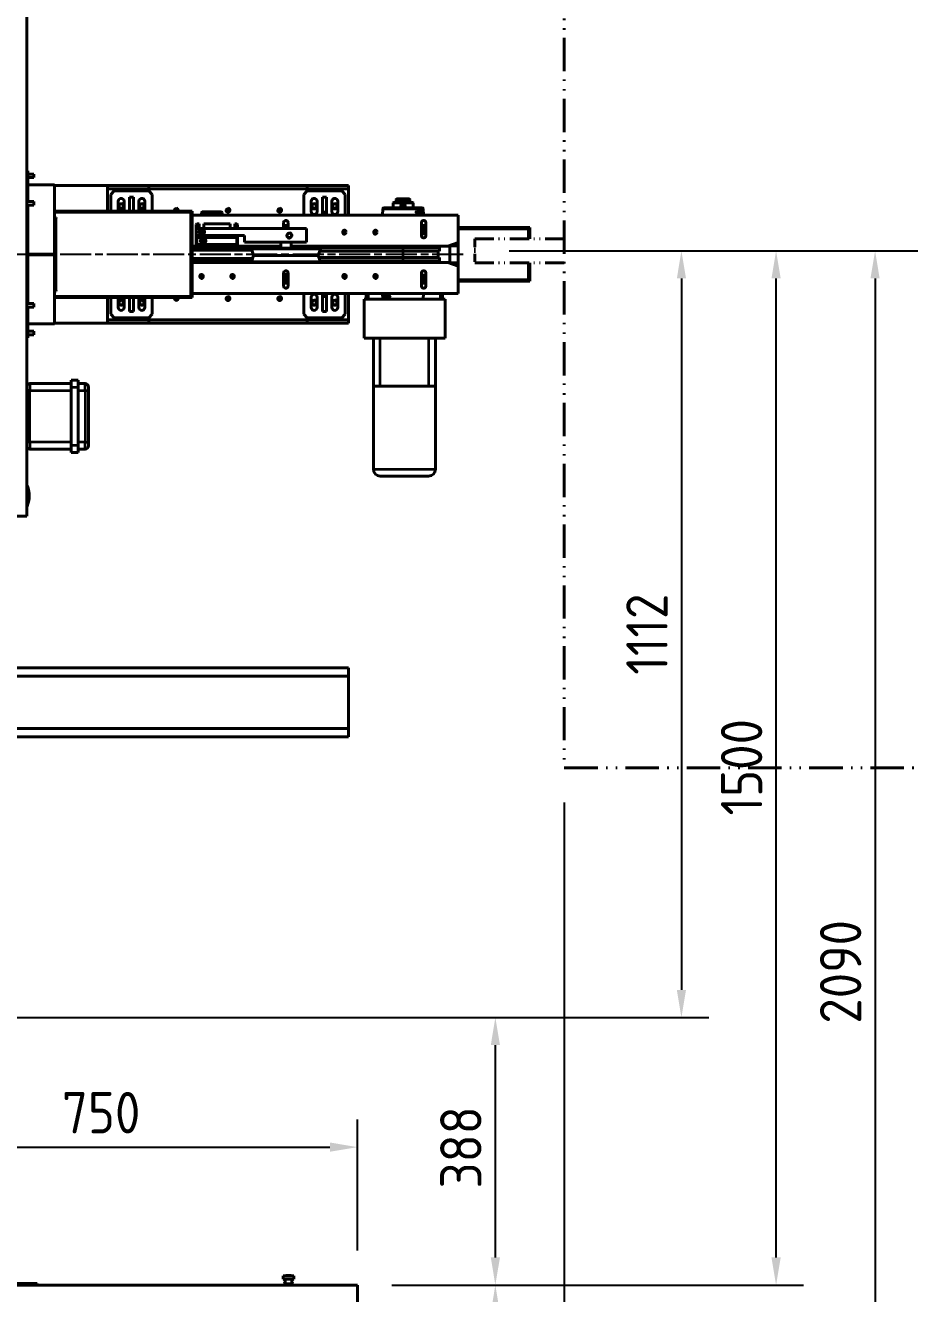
# Model space of a CAD drawing. Header units: millimetres. Extents: x 0 to 11890, y 0 to 8410.
# Drawn here: x 7335 to 8618, y 4682 to 6522 of the extents above; entities that cross this region are included whole.
import ezdxf

# ---------------------------------------------------------------- set-up
doc = ezdxf.new("R2010")
doc.units = ezdxf.units.MM
doc.header["$LTSCALE"] = 10
doc.linetypes.add('CHAIN', pattern=[0.3543, 0.2362, -0.0295, 0.0591, -0.0295])
doc.linetypes.add('DASH_DOUBLE_DOT', pattern=[0.4398, 0.24, -0.06, 0.0098, -0.06, 0.01, -0.06])
for name, color, linetype, lineweight in [('가시적인 것(ISO)', 3, 'Continuous', 40), ('가시적인 좁은 것(ISO)', 3, 'Continuous', 35), ('중심선(ISO)', 1, 'Continuous', 25), ('치수(ISO)', 2, 'Continuous', 25)]:
    doc.layers.add(name, color=color, linetype=linetype, lineweight=lineweight)
doc.styles.add('치수 텍스트_PSTEK_POSCO', font='isocp.shx')
doc.dimstyles.new('치수_PSTEK_POSCO', dxfattribs={"dimscale": 10, "dimtxt": 3, "dimasz": 2, "dimexe": 2, "dimexo": 2.5, "dimgap": 1, "dimtad": 1, "dimrnd": 1e-08, "dimdsep": 46, "dimtxsty": '치수 텍스트_PSTEK_POSCO', "dimcen": 0.09, "dimdle": 10, "dimclrd": 7, "dimclre": 7, "dimclrt": 2, "dimadec": 1, "dimazin": 2, "dimtfac": 1, "dimtmove": 0, "dimatfit": 3, "dimfxl": 0, "dimtolj": 1, "dimlwd": -1, "dimlwe": -1, "dimarcsym": 0})

# ---------------------------------------------------------------- blocks, each defined once
blk = doc.blocks.new('*D22')
at = {"layer": 'Defpoints', "color": 0}
for p in [(7986.8, 6194.6), (9365.4, 6194.6), (9109.6, 2144.6)]:
    blk.add_point(p, dxfattribs=at)
at = {"layer": '치수(ISO)', "color": 7}
for p, q in [((8036.8, 6194.6), (9405.4, 6194.6)), ((9365.4, 2184.6), (9365.4, 6154.6)), ((9159.6, 2144.6), (9405.4, 2144.6))]:
    blk.add_line(p, q, dxfattribs=at)
for points in [[(9358.7, 6154.6), (9372, 6154.6), (9365.4, 6194.6)], [(9358.7, 2184.6), (9372, 2184.6), (9365.4, 2144.6)]]:
    blk.add_solid(points, dxfattribs=at)
at = {"layer": '치수(ISO)', "color": 2, "insert": (9315.4, 4091.6), "char_height": 60, "attachment_point": 4, "rotation": 90, "style": '치수 텍스트_PSTEK_POSCO'}
blk.add_mtext('\\A1;4050', dxfattribs=at)
blk = doc.blocks.new('*D23')
at = {"layer": 'Defpoints', "color": 0}
for p in [(8116.8, 5444.6), (6716.8, 2144.6), (8116.8, 1685)]:
    blk.add_point(p, dxfattribs=at)
at = {"layer": '치수(ISO)', "color": 7}
for p, q in [((8116.8, 5394.6), (8116.8, 1645)), ((6716.8, 2094.6), (6716.8, 1645)), ((6756.8, 1685), (8076.8, 1685))]:
    blk.add_line(p, q, dxfattribs=at)
for points in [[(6756.8, 1691.7), (6756.8, 1678.4), (6716.8, 1685)], [(8076.8, 1691.7), (8076.8, 1678.4), (8116.8, 1685)]]:
    blk.add_solid(points, dxfattribs=at)
at = {"layer": '치수(ISO)', "color": 2, "insert": (7344.8, 1735), "char_height": 60, "attachment_point": 4, "style": '치수 텍스트_PSTEK_POSCO'}
blk.add_mtext('\\A1;1400', dxfattribs=at)
blk = doc.blocks.new('*D25')
at = {"layer": 'Defpoints', "color": 0}
for p in [(7986.8, 6194.6), (6486.8, 4104.6), (8567.9, 4104.6)]:
    blk.add_point(p, dxfattribs=at)
at = {"layer": '치수(ISO)', "color": 7}
for p, q in [((8036.8, 6194.6), (8607.9, 6194.6)), ((8567.9, 6154.6), (8567.9, 4144.6)), ((6536.8, 4104.6), (8607.9, 4104.6))]:
    blk.add_line(p, q, dxfattribs=at)
for points in [[(8561.2, 6154.6), (8574.5, 6154.6), (8567.9, 6194.6)], [(8561.2, 4144.6), (8574.5, 4144.6), (8567.9, 4104.6)]]:
    blk.add_solid(points, dxfattribs=at)
at = {"layer": '치수(ISO)', "color": 2, "insert": (8517.9, 5073.7), "char_height": 60, "attachment_point": 4, "rotation": 90, "style": '치수 텍스트_PSTEK_POSCO'}
blk.add_mtext('\\A1;2090', dxfattribs=at)
blk = doc.blocks.new('*D27')
at = {"layer": 'Defpoints', "color": 0}
for p in [(7816.8, 4894.6), (7066.8, 4694.6), (7816.8, 4694.6)]:
    blk.add_point(p, dxfattribs=at)
at = {"layer": '치수(ISO)', "color": 7}
for p, q in [((7816.8, 4744.6), (7816.8, 4934.6)), ((7106.8, 4894.6), (7776.8, 4894.6))]:
    blk.add_line(p, q, dxfattribs=at)
for points in [[(7106.8, 4901.3), (7106.8, 4887.9), (7066.8, 4894.6)], [(7776.8, 4901.3), (7776.8, 4887.9), (7816.8, 4894.6)]]:
    blk.add_solid(points, dxfattribs=at)
at = {"layer": '치수(ISO)', "color": 2, "insert": (7387.8, 4944.6), "char_height": 60, "attachment_point": 4, "style": '치수 텍스트_PSTEK_POSCO'}
blk.add_mtext('\\A1;750', dxfattribs=at)
blk = doc.blocks.new('*D28')
at = {"layer": 'Defpoints', "color": 0}
for p in [(7986.8, 6194.6), (8424.2, 6194.6), (7816.8, 4694.6)]:
    blk.add_point(p, dxfattribs=at)
at = {"layer": '치수(ISO)', "color": 7}
for p, q in [((8036.8, 6194.6), (8464.2, 6194.6)), ((8424.2, 4734.6), (8424.2, 6154.6)), ((7866.8, 4694.6), (8464.2, 4694.6))]:
    blk.add_line(p, q, dxfattribs=at)
for points in [[(8417.5, 6154.6), (8430.9, 6154.6), (8424.2, 6194.6)], [(8417.5, 4734.6), (8430.9, 4734.6), (8424.2, 4694.6)]]:
    blk.add_solid(points, dxfattribs=at)
at = {"layer": '치수(ISO)', "color": 2, "insert": (8374.2, 5375.6), "char_height": 60, "attachment_point": 4, "rotation": 90, "style": '치수 텍스트_PSTEK_POSCO'}
blk.add_mtext('\\A1;1500', dxfattribs=at)
blk = doc.blocks.new('*D29')
at = {"layer": 'Defpoints', "color": 0}
for p in [(7056.8, 5082.6), (8016.8, 5082.6), (7816.8, 4694.6)]:
    blk.add_point(p, dxfattribs=at)
at = {"layer": '치수(ISO)', "color": 7}
for p, q in [((7106.8, 5082.6), (8056.8, 5082.6)), ((8016.8, 4734.6), (8016.8, 5042.6))]:
    blk.add_line(p, q, dxfattribs=at)
for points in [[(8010.2, 5042.6), (8023.5, 5042.6), (8016.8, 5082.6)], [(8010.2, 4734.6), (8023.5, 4734.6), (8016.8, 4694.6)]]:
    blk.add_solid(points, dxfattribs=at)
at = {"layer": '치수(ISO)', "color": 2, "insert": (7966.8, 4834.6), "char_height": 60, "attachment_point": 4, "rotation": 90, "style": '치수 텍스트_PSTEK_POSCO'}
blk.add_mtext('\\A1;388', dxfattribs=at)
blk = doc.blocks.new('*D32')
at = {"layer": 'Defpoints', "color": 0}
for p in [(7816.8, 4694.6), (7816.8, 3894.6), (8016.8, 3894.6)]:
    blk.add_point(p, dxfattribs=at)
at = {"layer": '치수(ISO)', "color": 7}
for p, q in [((8016.8, 4654.6), (8016.8, 3934.6)), ((7866.8, 3894.6), (8056.8, 3894.6))]:
    blk.add_line(p, q, dxfattribs=at)
for points in [[(8010.2, 4654.6), (8023.5, 4654.6), (8016.8, 4694.6)], [(8010.2, 3934.6), (8023.5, 3934.6), (8016.8, 3894.6)]]:
    blk.add_solid(points, dxfattribs=at)
at = {"layer": '치수(ISO)', "color": 2, "insert": (7966.8, 4240.6), "char_height": 60, "attachment_point": 4, "rotation": 90, "style": '치수 텍스트_PSTEK_POSCO'}
blk.add_mtext('\\A1;800', dxfattribs=at)
blk = doc.blocks.new('*D33')
at = {"layer": 'Defpoints', "color": 0}
for p in [(2184.8, 7619.6), (8116.8, 6944.6), (2184.8, 6219.6)]:
    blk.add_point(p, dxfattribs=at)
at = {"layer": '치수(ISO)', "color": 7}
for p, q in [((2184.8, 6269.6), (2184.8, 7659.6)), ((8116.8, 6994.6), (8116.8, 7659.6)), ((8076.8, 7619.6), (2224.8, 7619.6))]:
    blk.add_line(p, q, dxfattribs=at)
for points in [[(2224.8, 7626.3), (2224.8, 7612.9), (2184.8, 7619.6)], [(8076.8, 7626.3), (8076.8, 7612.9), (8116.8, 7619.6)]]:
    blk.add_solid(points, dxfattribs=at)
at = {"layer": '치수(ISO)', "color": 2, "insert": (5073.9, 7669.6), "char_height": 60, "attachment_point": 4, "style": '치수 텍스트_PSTEK_POSCO'}
blk.add_mtext('\\A1;5932', dxfattribs=at)
blk = doc.blocks.new('*D35')
at = {"layer": 'Defpoints', "color": 0}
for p in [(7986.8, 6194.6), (7056.8, 5082.6), (8286.8, 5082.6)]:
    blk.add_point(p, dxfattribs=at)
at = {"layer": '치수(ISO)', "color": 7}
for p, q in [((8036.8, 6194.6), (8326.8, 6194.6)), ((8286.8, 6154.6), (8286.8, 5122.6)), ((7106.8, 5082.6), (8326.8, 5082.6))]:
    blk.add_line(p, q, dxfattribs=at)
for points in [[(8280.2, 6154.6), (8293.5, 6154.6), (8286.8, 6194.6)], [(8280.2, 5122.6), (8293.5, 5122.6), (8286.8, 5082.6)]]:
    blk.add_solid(points, dxfattribs=at)
at = {"layer": '치수(ISO)', "color": 2, "insert": (8236.8, 5579.8), "char_height": 60, "attachment_point": 4, "rotation": 90, "style": '치수 텍스트_PSTEK_POSCO'}
blk.add_mtext('\\A1;1112', dxfattribs=at)

msp = doc.modelspace()

# ---------------------------------------------------------------- linework, layer by layer
at = {"layer": '가시적인 것(ISO)', "color": 6, "linetype": 'DASH_DOUBLE_DOT', "ltscale": 20.062595}
msp.add_line((8116.826, 6944.597), (8116.826, 5444.597), dxfattribs=at)
at = {"layer": '가시적인 것(ISO)'}
for p, q in [((7336.826, 5809.597), (7336.826, 6579.597)), ((7338.326, 6310.597), (7336.826, 6310.597)), ((7338.326, 6307.597), (7338.326, 6310.597)), ((7336.826, 6307.597), (7338.326, 6307.597)), ((7338.326, 6307.597), (7338.326, 6266.597)), ((7338.326, 6306.097), (7346.826, 6306.097)), ((7338.326, 6301.097), (7346.826, 6301.097)), ((7346.826, 6301.097), (7346.826, 6306.097)), ((7338.326, 6290.597), (7376.826, 6290.597)), ((7376.826, 6290.597), (7376.826, 6190.097)), ((7453.826, 6289.597), (7376.826, 6289.597)), ((7513.826, 6289.597), (7453.826, 6289.597)), ((7453.826, 6289.597), (7453.826, 6284.597)), ((7803.826, 6284.597), (7453.826, 6284.597)), ((7453.826, 6284.597), (7453.826, 6252.097)), ((7458.826, 6276.597), (7463.826, 6281.597)), ((7458.826, 6252.097), (7458.826, 6276.597)), ((7463.826, 6281.597), (7513.826, 6281.597)), ((7743.826, 6289.597), (7513.826, 6289.597)), ((7513.826, 6284.597), (7513.826, 6289.597)), ((7513.826, 6281.597), (7518.826, 6276.597)), ((7518.826, 6276.597), (7518.826, 6252.097)), ((7738.826, 6276.597), (7743.826, 6281.597)), ((7738.826, 6246.597), (7738.826, 6276.597)), ((7743.826, 6289.597), (7743.826, 6284.597)), ((7803.826, 6289.597), (7743.826, 6289.597)), ((7743.826, 6281.597), (7793.826, 6281.597)), ((7793.826, 6281.597), (7798.826, 6276.597)), ((7798.826, 6276.597), (7798.826, 6246.597)), ((7803.826, 6246.597), (7803.826, 6289.597)), ((7803.826, 6246.597), (7803.826, 6284.597)), ((7336.826, 6266.597), (7338.326, 6266.597)), ((7336.826, 6266.097), (7346.826, 6266.097)), ((7336.826, 6261.097), (7346.826, 6261.097)), ((7338.326, 6260.597), (7336.826, 6260.597)), ((7338.326, 6266.597), (7338.326, 6266.097)), ((7338.326, 6261.097), (7338.326, 6260.597)), ((7338.326, 6260.597), (7338.326, 6190.097)), ((7346.826, 6261.097), (7346.826, 6266.097)), ((7469.576, 6252.097), (7469.576, 6266.597)), ((7478.076, 6266.597), (7478.076, 6252.097)), ((7485.826, 6252.097), (7485.826, 6272.597)), ((7485.826, 6272.597), (7491.826, 6272.597)), ((7491.826, 6272.597), (7491.826, 6252.097)), ((7499.576, 6252.097), (7499.576, 6266.597)), ((7508.076, 6266.597), (7508.076, 6252.097)), ((7749.576, 6251.597), (7749.576, 6266.597)), ((7758.076, 6266.597), (7758.076, 6251.597)), ((7765.826, 6250.597), (7765.826, 6272.597)), ((7765.826, 6272.597), (7771.826, 6272.597)), ((7771.826, 6272.597), (7771.826, 6250.597)), ((7779.576, 6251.597), (7779.576, 6266.597)), ((7788.076, 6266.597), (7788.076, 6251.597)), ((7853.465, 6255.666), (7853.049, 6246.597)), ((7854.964, 6257.097), (7910.689, 6257.097)), ((7868.826, 6264.897), (7868.326, 6264.397)), ((7868.326, 6264.397), (7897.326, 6264.397)), ((7868.326, 6264.397), (7868.326, 6257.097)), ((7868.826, 6264.897), (7896.826, 6264.897)), ((7873.326, 6269.897), (7872.826, 6269.397)), ((7892.826, 6269.397), (7872.826, 6269.397)), ((7872.826, 6266.247), (7872.826, 6269.397)), ((7872.826, 6266.247), (7892.826, 6266.247)), ((7873.326, 6269.897), (7892.326, 6269.897)), ((7873.326, 6264.897), (7873.326, 6266.247)), ((7892.326, 6269.897), (7892.826, 6269.397)), ((7892.326, 6264.897), (7892.326, 6266.247)), ((7892.826, 6266.247), (7892.826, 6269.397)), ((7896.826, 6264.897), (7897.326, 6264.397)), ((7897.326, 6264.397), (7897.326, 6257.097)), ((7912.188, 6255.666), (7912.604, 6246.597)), ((7378.826, 6250.097), (7376.826, 6250.097)), ((7376.826, 6243.097), (7379.326, 6243.097)), ((7377.826, 6242.097), (7376.826, 6242.097)), ((7376.826, 6239.097), (7377.826, 6239.097)), ((7377.826, 6242.097), (7377.826, 6243.097)), ((7377.826, 6239.097), (7377.826, 6242.097)), ((7377.826, 6242.097), (7378.826, 6242.097)), ((7377.826, 6239.097), (7377.826, 6140.097)), ((7378.826, 6252.097), (7574.826, 6252.097)), ((7378.826, 6250.097), (7378.826, 6252.097)), ((7379.326, 6242.097), (7378.826, 6242.097)), ((7379.326, 6243.097), (7379.326, 6242.097)), ((7574.826, 6252.097), (7576.826, 6252.097)), ((7574.826, 6252.097), (7574.826, 6250.097)), ((7576.826, 6251.097), (7574.826, 6251.097)), ((7576.826, 6250.097), (7574.826, 6250.097)), ((7576.826, 6252.097), (7576.826, 6251.097)), ((7576.826, 6250.097), (7576.826, 6251.097)), ((7576.826, 6250.097), (7576.826, 6129.097)), ((7576.826, 6246.597), (7962.826, 6246.597)), ((7591.326, 6251.447), (7590.326, 6250.447)), ((7620.326, 6250.447), (7590.326, 6250.447)), ((7590.326, 6250.447), (7590.326, 6246.597)), ((7591.326, 6251.447), (7619.326, 6251.447)), ((7619.326, 6251.447), (7620.326, 6250.447)), ((7620.326, 6250.447), (7620.326, 6246.597)), ((7765.826, 6246.597), (7765.826, 6250.597)), ((7765.826, 6250.597), (7771.826, 6250.597)), ((7771.826, 6250.597), (7771.826, 6246.597)), ((7903.043, 6249.421), (7901.117, 6249.421)), ((7902.391, 6252.509), (7904.304, 6252.509)), ((7910.262, 6251.37), (7909.428, 6251.87)), ((7910.262, 6247.471), (7909.428, 6246.972)), ((7962.826, 6246.597), (7962.826, 6206.597)), ((7582.826, 6233.097), (7583.826, 6234.097)), ((7582.826, 6233.097), (7582.826, 6227.097)), ((7742.826, 6227.097), (7582.826, 6227.097)), ((7582.826, 6227.097), (7582.826, 6217.097)), ((7587.076, 6234.097), (7583.826, 6234.097)), ((7587.076, 6227.097), (7587.076, 6234.097)), ((7632.076, 6234.097), (7593.576, 6234.097)), ((7593.576, 6234.097), (7593.576, 6227.097)), ((7632.076, 6227.097), (7632.076, 6234.097)), ((7641.826, 6234.097), (7638.576, 6234.097)), ((7638.576, 6234.097), (7638.576, 6227.097)), ((7641.826, 6234.097), (7642.826, 6233.097)), ((7642.826, 6227.097), (7642.826, 6233.097)), ((7709.576, 6227.097), (7709.576, 6235.597)), ((7709.576, 6231.597), (7716.076, 6231.597)), ((7716.076, 6235.597), (7716.076, 6227.097)), ((7742.826, 6227.097), (7742.826, 6207.097)), ((7799.256, 6219.597), (7796.397, 6219.597)), ((7844.256, 6219.597), (7841.397, 6219.597)), ((7909.576, 6216.597), (7909.576, 6235.597)), ((7909.576, 6231.597), (7916.076, 6231.597)), ((7916.076, 6219.597), (7909.576, 6219.597)), ((7916.076, 6235.597), (7916.076, 6216.597)), ((7962.826, 6228.597), (8066.826, 6228.597)), ((7962.826, 6226.597), (8064.826, 6226.597)), ((8064.826, 6226.597), (8064.826, 6211.897)), ((8066.826, 6228.597), (8066.826, 6211.897)), ((7576.826, 6201.597), (7705.326, 6201.597)), ((7576.826, 6200.472), (7705.326, 6200.472)), ((7582.826, 6217.097), (7582.826, 6214.097)), ((7652.826, 6217.097), (7582.826, 6217.097)), ((7583.826, 6214.097), (7582.826, 6214.097)), ((7582.826, 6214.097), (7582.826, 6204.097)), ((7582.826, 6204.097), (7583.826, 6204.097)), ((7583.826, 6204.097), (7583.826, 6214.097)), ((7641.826, 6214.097), (7583.826, 6214.097)), ((7583.826, 6204.097), (7641.826, 6204.097)), ((7604.026, 6216.897), (7604.026, 6217.097)), ((7621.626, 6216.897), (7604.026, 6216.897)), ((7621.626, 6215.397), (7604.026, 6215.397)), ((7604.026, 6214.397), (7604.026, 6215.397)), ((7621.626, 6214.397), (7604.026, 6214.397)), ((7605.326, 6216.747), (7620.326, 6216.747)), ((7605.326, 6215.397), (7605.326, 6216.747)), ((7605.326, 6214.247), (7620.326, 6214.247)), ((7605.326, 6214.097), (7605.326, 6214.247)), ((7605.676, 6216.897), (7605.676, 6216.747)), ((7605.676, 6214.397), (7605.676, 6214.247)), ((7619.976, 6216.897), (7619.976, 6216.747)), ((7619.976, 6214.397), (7619.976, 6214.247)), ((7620.326, 6215.397), (7620.326, 6216.747)), ((7620.326, 6214.097), (7620.326, 6214.247)), ((7621.626, 6216.897), (7621.626, 6217.097)), ((7621.626, 6214.397), (7621.626, 6215.397)), ((7642.826, 6214.097), (7641.826, 6214.097)), ((7641.826, 6214.097), (7641.826, 6204.097)), ((7641.826, 6204.097), (7642.826, 6204.097)), ((7642.826, 6214.097), (7642.826, 6217.097)), ((7642.826, 6204.097), (7642.826, 6214.097)), ((7652.826, 6217.097), (7652.826, 6207.097)), ((7742.826, 6207.097), (7652.826, 6207.097)), ((7705.326, 6198.597), (7705.326, 6207.097)), ((7720.326, 6198.597), (7720.326, 6207.097)), ((7720.326, 6201.597), (7947.826, 6201.597)), ((7720.326, 6200.472), (7882.826, 6200.472)), ((7872.826, 6201.597), (7872.826, 6200.472)), ((7931.081, 6200.472), (7882.826, 6200.472)), ((7892.826, 6201.597), (7892.826, 6200.472)), ((7931.081, 6200.472), (7931.081, 6199.117)), ((7962.826, 6206.597), (7947.826, 6201.597)), ((7950.826, 6202.097), (7950.826, 6202.597)), ((7950.826, 6202.097), (7962.826, 6202.097)), ((7950.826, 6177.097), (7950.826, 6202.097)), ((7962.826, 6206.597), (7962.826, 6202.097)), ((7962.826, 6202.097), (7962.826, 6177.097)), ((7336.826, 6190.097), (7338.326, 6190.097)), ((7338.326, 6189.097), (7336.826, 6189.097)), ((7338.326, 6190.097), (7376.826, 6190.097)), ((7338.326, 6189.097), (7338.326, 6118.597)), ((7376.826, 6189.097), (7338.326, 6189.097)), ((7376.826, 6190.097), (7376.826, 6189.097)), ((7376.826, 6189.097), (7376.826, 6088.597)), ((7705.326, 6199.117), (7576.826, 6199.117)), ((7663.458, 6195.597), (7576.826, 6195.597)), ((7664.405, 6183.597), (7576.826, 6183.597)), ((7762.826, 6198.597), (7662.826, 6198.597)), ((7662.826, 6198.597), (7662.826, 6197.597)), ((7762.826, 6197.597), (7662.826, 6197.597)), ((7665.826, 6188.097), (7662.826, 6197.597)), ((7665.826, 6188.097), (7662.826, 6178.597)), ((7665.826, 6188.097), (7759.826, 6188.097)), ((7882.826, 6199.117), (7720.326, 6199.117)), ((7759.826, 6188.097), (7762.826, 6197.597)), ((7759.826, 6188.097), (7762.826, 6178.597)), ((7882.826, 6184.832), (7760.857, 6184.832)), ((7761.805, 6194.362), (7882.826, 6194.362)), ((7762.826, 6198.597), (7762.826, 6197.597)), ((7882.826, 6199.117), (7935.836, 6199.117)), ((7935.836, 6194.362), (7882.826, 6194.362)), ((7882.826, 6184.832), (7935.836, 6184.832)), ((7933.616, 6184.832), (7933.616, 6194.362)), ((7935.836, 6194.362), (7935.836, 6199.117)), ((7935.836, 6180.077), (7935.836, 6184.832)), ((7576.826, 6180.077), (7663.294, 6180.077)), ((7662.866, 6178.722), (7576.826, 6178.722)), ((7662.826, 6177.597), (7576.826, 6177.597)), ((7662.826, 6178.597), (7762.826, 6178.597)), ((7662.826, 6178.597), (7662.826, 6177.597)), ((7662.826, 6177.597), (7762.826, 6177.597)), ((7762.359, 6180.077), (7882.826, 6180.077)), ((7882.826, 6178.722), (7762.787, 6178.722)), ((7762.826, 6178.597), (7762.826, 6177.597)), ((7947.826, 6177.597), (7762.826, 6177.597)), ((7847.826, 6178.722), (7847.826, 6177.597)), ((7935.836, 6180.077), (7882.826, 6180.077)), ((7882.826, 6178.722), (7931.081, 6178.722)), ((7913.626, 6165.747), (7912.026, 6165.747)), ((7917.826, 6178.722), (7917.826, 6177.597)), ((7931.081, 6180.077), (7931.081, 6178.722)), ((7947.826, 6177.597), (7962.826, 6172.597)), ((7962.826, 6177.097), (7950.826, 6177.097)), ((7950.826, 6176.597), (7950.826, 6177.097)), ((7962.826, 6177.097), (7962.826, 6172.597)), ((7962.826, 6172.597), (7962.826, 6132.597)), ((8064.826, 6177.297), (8064.826, 6152.597)), ((8066.826, 6177.297), (8066.826, 6150.597)), ((7588.897, 6159.597), (7591.756, 6159.597)), ((7633.897, 6159.597), (7636.756, 6159.597)), ((7709.576, 6143.597), (7709.576, 6162.597)), ((7716.076, 6160.463), (7709.576, 6160.463)), ((7709.576, 6159.597), (7716.076, 6159.597)), ((7716.076, 6147.597), (7709.576, 6147.597)), ((7716.076, 6162.597), (7716.076, 6143.597)), ((7796.397, 6159.597), (7799.256, 6159.597)), ((7841.397, 6159.597), (7844.256, 6159.597)), ((7909.576, 6143.597), (7909.576, 6162.597)), ((7909.576, 6159.597), (7916.076, 6159.597)), ((7916.076, 6147.597), (7909.576, 6147.597)), ((7916.076, 6162.597), (7916.076, 6143.597)), ((8064.826, 6152.597), (7962.826, 6152.597)), ((7962.826, 6150.597), (8066.826, 6150.597)), ((7377.826, 6140.097), (7376.826, 6140.097)), ((7376.826, 6137.097), (7377.826, 6137.097)), ((7379.326, 6136.097), (7376.826, 6136.097)), ((7376.826, 6129.097), (7378.826, 6129.097)), ((7377.826, 6137.097), (7377.826, 6140.097)), ((7377.826, 6137.097), (7377.826, 6136.097)), ((7377.826, 6137.097), (7378.826, 6137.097)), ((7378.826, 6137.097), (7379.326, 6137.097)), ((7378.826, 6127.097), (7378.826, 6129.097)), ((7574.826, 6127.097), (7378.826, 6127.097)), ((7379.326, 6137.097), (7379.326, 6136.097)), ((7453.826, 6127.097), (7453.826, 6094.597)), ((7458.826, 6102.597), (7458.826, 6127.097)), ((7469.576, 6112.597), (7469.576, 6127.097)), ((7478.076, 6127.097), (7478.076, 6112.597)), ((7485.826, 6106.597), (7485.826, 6127.097)), ((7491.826, 6127.097), (7491.826, 6106.597)), ((7499.576, 6112.597), (7499.576, 6127.097)), ((7508.076, 6127.097), (7508.076, 6112.597)), ((7518.826, 6127.097), (7518.826, 6102.597)), ((7574.826, 6129.097), (7576.826, 6129.097)), ((7574.826, 6129.097), (7574.826, 6127.097)), ((7574.826, 6128.097), (7576.826, 6128.097)), ((7576.826, 6127.097), (7574.826, 6127.097)), ((7962.826, 6132.597), (7576.826, 6132.597)), ((7576.826, 6129.097), (7576.826, 6128.097)), ((7576.826, 6128.097), (7576.826, 6127.097)), ((7738.826, 6102.597), (7738.826, 6132.597)), ((7749.576, 6112.597), (7749.576, 6127.597)), ((7758.076, 6127.597), (7758.076, 6112.597)), ((7765.826, 6128.597), (7765.826, 6132.597)), ((7771.826, 6128.597), (7765.826, 6128.597)), ((7765.826, 6106.597), (7765.826, 6128.597)), ((7771.826, 6132.597), (7771.826, 6128.597)), ((7771.826, 6128.597), (7771.826, 6106.597)), ((7779.576, 6112.597), (7779.576, 6127.597)), ((7788.076, 6127.597), (7788.076, 6112.597)), ((7798.826, 6132.597), (7798.826, 6102.597)), ((7803.826, 6089.597), (7803.826, 6132.597)), ((7803.826, 6094.597), (7803.826, 6132.597)), ((7829.326, 6124.597), (7829.326, 6132.597)), ((7832.326, 6132.597), (7832.326, 6124.597)), ((7853.416, 6124.597), (7853.049, 6132.597)), ((7855.391, 6131.723), (7856.224, 6132.223)), ((7855.391, 6127.824), (7856.224, 6127.325)), ((7863.261, 6126.685), (7861.349, 6126.685)), ((7862.61, 6129.774), (7864.536, 6129.774)), ((7912.237, 6124.597), (7912.604, 6132.597)), ((7937.326, 6124.597), (7937.326, 6132.597)), ((7940.326, 6132.597), (7940.326, 6124.597)), ((7336.826, 6118.597), (7338.326, 6118.597)), ((7336.826, 6118.097), (7346.826, 6118.097)), ((7336.826, 6113.097), (7346.826, 6113.097)), ((7338.326, 6112.597), (7336.826, 6112.597)), ((7338.326, 6118.597), (7338.326, 6118.097)), ((7338.326, 6113.097), (7338.326, 6112.597)), ((7338.326, 6112.597), (7338.326, 6071.597)), ((7346.826, 6113.097), (7346.826, 6118.097)), ((7826.326, 6068.097), (7826.326, 6124.597)), ((7826.326, 6124.597), (7943.826, 6124.597)), ((7943.826, 6068.097), (7943.826, 6124.597)), ((7376.826, 6089.597), (7453.826, 6089.597)), ((7453.826, 6094.597), (7453.826, 6089.597)), ((7453.826, 6094.597), (7803.826, 6094.597)), ((7453.826, 6089.597), (7513.826, 6089.597)), ((7463.826, 6097.597), (7458.826, 6102.597)), ((7513.826, 6097.597), (7463.826, 6097.597)), ((7491.826, 6106.597), (7485.826, 6106.597)), ((7518.826, 6102.597), (7513.826, 6097.597)), ((7513.826, 6089.597), (7513.826, 6094.597)), ((7513.826, 6089.597), (7743.826, 6089.597)), ((7743.826, 6097.597), (7738.826, 6102.597)), ((7793.826, 6097.597), (7743.826, 6097.597)), ((7743.826, 6094.597), (7743.826, 6089.597)), ((7743.826, 6089.597), (7803.826, 6089.597)), ((7771.826, 6106.597), (7765.826, 6106.597)), ((7798.826, 6102.597), (7793.826, 6097.597)), ((7338.326, 6071.597), (7336.826, 6071.597)), ((7338.326, 6088.597), (7376.826, 6088.597)), ((7338.326, 6078.097), (7346.826, 6078.097)), ((7338.326, 6073.097), (7346.826, 6073.097)), ((7338.326, 6068.597), (7338.326, 6071.597)), ((7346.826, 6073.097), (7346.826, 6078.097)), ((7336.826, 6068.597), (7338.326, 6068.597)), ((7826.326, 6068.097), (7943.826, 6068.097)), ((7839.826, 6068.097), (7839.826, 5998.597)), ((7929.826, 5998.597), (7929.826, 6068.097)), ((7401.326, 6002.097), (7341.326, 6002.097)), ((7401.326, 5997.097), (7401.326, 6007.097)), ((7411.326, 6007.097), (7401.326, 6007.097)), ((7411.326, 6007.097), (7411.326, 5997.097)), ((7421.326, 6002.097), (7411.326, 6002.097)), ((7849.826, 5998.597), (7839.826, 5998.597)), ((7839.826, 5998.597), (7839.826, 5877.797)), ((7884.826, 5998.597), (7849.826, 5998.597)), ((7919.826, 5998.597), (7884.826, 5998.597)), ((7929.826, 5998.597), (7919.826, 5998.597)), ((7929.826, 5998.597), (7929.826, 5877.797)), ((7401.326, 5912.097), (7401.326, 5997.097)), ((7411.326, 5997.097), (7411.326, 5912.097)), ((7426.326, 5997.097), (7426.326, 5992.097)), ((7426.326, 5917.097), (7426.326, 5992.097)), ((7341.326, 5907.097), (7401.326, 5907.097)), ((7401.326, 5902.097), (7401.326, 5912.097)), ((7411.326, 5912.097), (7411.326, 5902.097)), ((7411.326, 5907.097), (7421.326, 5907.097)), ((7426.326, 5917.097), (7426.326, 5912.097)), ((7401.326, 5902.097), (7411.326, 5902.097)), ((7919.826, 5867.797), (7849.826, 5867.797)), ((7338.76, 5829.245), (7336.826, 5822.999)), ((7336.826, 5809.597), (7281.076, 5809.597)), ((7283.469, 5577.597), (7803.826, 5577.597)), ((7283.823, 5589.597), (7803.826, 5589.597)), ((7803.826, 5589.597), (7803.826, 5577.597)), ((7803.826, 5577.597), (7803.826, 5501.597)), ((7071.826, 5501.597), (7803.826, 5501.597)), ((7803.826, 5501.597), (7803.826, 5489.597)), ((7071.826, 5489.597), (7803.826, 5489.597)), ((7816.826, 4694.597), (7066.826, 4694.597)), ((7173.307, 4696.597), (7351.826, 4696.597)), ((7351.826, 4696.597), (7351.826, 4694.597)), ((7724.526, 4707.797), (7708.726, 4707.797)), ((7708.726, 4703.197), (7708.726, 4707.797)), ((7724.526, 4703.197), (7708.726, 4703.197)), ((7723.676, 4696.197), (7709.576, 4696.197)), ((7709.576, 4694.597), (7709.576, 4696.197)), ((7723.676, 4694.597), (7723.676, 4696.197)), ((7724.526, 4703.197), (7724.526, 4707.797)), ((7816.826, 4694.597), (7816.826, 3894.597))]:
    msp.add_line(p, q, dxfattribs=at)
at = {"layer": '가시적인 것(ISO)', "color": 6, "linetype": 'DASH_DOUBLE_DOT', "ltscale": 4.865171}
msp.add_line((7986.826, 6211.897), (7986.826, 6177.297), dxfattribs=at)
at = {"layer": '가시적인 것(ISO)', "color": 6, "linetype": 'DASH_DOUBLE_DOT', "ltscale": 11.637259}
for p, q in [((8116.826, 6211.897), (7986.826, 6211.897)), ((8116.826, 6177.297), (7986.826, 6177.297))]:
    msp.add_line(p, q, dxfattribs=at)
at = {"layer": '가시적인 것(ISO)', "color": 6, "linetype": 'DASH_DOUBLE_DOT', "ltscale": 20.211206}
msp.add_line((8116.826, 5444.597), (9716.826, 5444.597), dxfattribs=at)
at = {"layer": '가시적인 것(ISO)'}
for centre, radius in [((7473.826, 6259.597), 3.324), ((7503.826, 6259.597), 3.324), ((7628.826, 6253.597), 2.459), ((7703.826, 6253.597), 2.459), ((7753.826, 6259.597), 3.324), ((7783.826, 6259.597), 3.324), ((7882.826, 6260.397), 2.387), ((7590.826, 6222.097), 4), ((7590.826, 6222.097), 2.459), ((7717.826, 6217.097), 3.324), ((7797.826, 6221.597), 2.459), ((7842.826, 6221.597), 2.459), ((7912.826, 6225.597), 2.459), ((7592.826, 6209.097), 4), ((7592.826, 6209.097), 2.459), ((7590.326, 6157.597), 2.459), ((7635.326, 6157.597), 2.459), ((7712.826, 6153.597), 2.458), ((7797.826, 6157.597), 2.459), ((7842.826, 6157.597), 2.459), ((7912.826, 6153.597), 2.458), ((7628.826, 6125.597), 2.459), ((7703.826, 6125.597), 2.459), ((7473.826, 6119.597), 3.324), ((7503.826, 6119.597), 3.324), ((7753.826, 6119.597), 3.324), ((7783.826, 6119.597), 3.324)]:
    msp.add_circle(centre, radius, dxfattribs=at)
for centre, radius, start, end in [((7473.826, 6266.597), 4.25, 0, 180), ((7503.826, 6266.597), 4.25, 0, 180), ((7553.826, 6253.597), 2.459, 322.401076, 217.598924), ((7753.826, 6266.597), 4.25, 0, 180), ((7783.826, 6266.597), 4.25, 0, 180), ((7854.964, 6255.597), 1.5, 90, 177.373), ((7882.826, 6260.397), 3, 127.12566, 232.87434), ((7882.826, 6260.397), 1.732, 150, 210), ((7882.826, 6260.397), 1.732, 90, 150), ((7882.826, 6260.397), 1.732, 210, 270), ((7882.826, 6260.397), 1.732, 30, 90), ((7882.826, 6260.397), 1.732, 270, 330), ((7882.826, 6260.397), 1.732, 330, 30), ((7882.826, 6260.397), 3, 307.12566, 52.87434), ((7910.689, 6255.597), 1.5, 2.627, 90), ((7378.826, 6250.097), 2, 90, 180), ((7378.826, 6250.097), 1, 90, 180), ((7712.826, 6235.597), 3.25, 0, 180), ((7753.826, 6251.597), 4.25, 180, 0), ((7783.826, 6251.597), 4.25, 180, 0), ((7912.826, 6235.597), 3.25, 0, 180), ((7590.326, 6221.597), 2.459, 323.268293, 126.731707), ((7712.826, 6225.597), 2.458, 37.598768, 142.401232), ((7756.826, 6189.597), 17.5, 136.708168, 141.579446), ((7756.826, 6189.597), 17.5, 38.420554, 43.291832), ((7912.826, 6216.597), 3.25, 180, 0), ((7712.826, 6162.597), 3.25, 0, 180), ((7756.826, 6189.597), 17.5, 316.708216, 321.579491), ((7912.826, 6162.597), 3.25, 0, 180), ((7378.826, 6129.097), 2, 180, 270), ((7378.826, 6129.097), 1, 180, 270), ((7553.826, 6125.597), 2.459, 142.401388, 37.598612), ((7712.826, 6143.597), 3.25, 180, 0), ((7753.826, 6127.597), 4.25, 0, 180), ((7783.826, 6127.597), 4.25, 0, 180), ((7912.826, 6143.597), 3.25, 180, 0), ((7473.826, 6112.597), 4.25, 180, 0), ((7503.826, 6112.597), 4.25, 180, 0), ((7753.826, 6112.597), 4.25, 180, 0), ((7783.826, 6112.597), 4.25, 180, 0), ((7341.326, 5997.097), 5, 90, 154.158067), ((7421.326, 5997.097), 5, 0, 90), ((7341.326, 5912.097), 5, 205.841933, 270), ((7421.326, 5912.097), 5, 270, 0), ((7849.826, 5877.797), 10, 180, 270), ((7919.826, 5877.797), 10, 270, 0), ((7305.326, 5839.597), 35, 342.796006, 25.841933), ((7716.626, 4669.103), 39.493, 78.460838, 101.539162), ((7708.299, 4699.594), 3.629, 290.608679, 83.238219), ((7724.954, 4699.594), 3.629, 96.761781, 249.391321)]:
    msp.add_arc(centre, radius, start, end, dxfattribs=at)
for centre, major_axis, ratio, start_param, end_param in [((7881.166, 6251.53), (23.952, 50.528), 0.34097227, 4.83141794, 4.89176709), ((7884.519, 6239.098), (24.414, -51.503), 0.34097227, 1.55479073, 1.60972461), ((7907.007, 6249.421), (0, -2.66), 0.70710678, 3.60735376, 5.8174242), ((7908.694, 6249.421), (0, 2.66), 0.70710678, 5.88231431, 9.82564896), ((7856.958, 6129.774), (0, -2.66), 0.70710678, 5.88231431, 9.82564896), ((7858.645, 6129.774), (0, 2.66), 0.70710678, 3.60735376, 5.8174242), ((7881.134, 6140.096), (-24.414, 51.503), 0.34097227, 1.55479073, 1.60972461), ((7884.487, 6127.665), (-23.952, -50.528), 0.34097227, 4.83141794, 4.89176709)]:
    msp.add_ellipse(centre, major_axis=major_axis, ratio=ratio, start_param=start_param, end_param=end_param, dxfattribs=at)
for centre, major_axis in [((7909.677, 6249.421), (0, 2.118)), ((7909.677, 6249.421), (0, 0.882)), ((7855.975, 6129.774), (0, -2.118)), ((7855.975, 6129.774), (0, -0.882))]:
    msp.add_ellipse(centre, major_axis=major_axis, ratio=0.70710678, dxfattribs=at)
for points in [[(7881.326, 6261.263), (7882.076, 6261.696), (7882.826, 6262.129)], [(7881.326, 6259.531), (7881.326, 6260.397), (7881.326, 6261.263)], [(7882.826, 6258.665), (7882.076, 6259.098), (7881.326, 6259.531)], [(7882.826, 6262.129), (7883.576, 6261.696), (7884.326, 6261.263)], [(7884.326, 6259.531), (7883.576, 6259.098), (7882.826, 6258.665)], [(7884.326, 6261.263), (7884.326, 6260.397), (7884.326, 6259.531)]]:
    msp.add_rational_spline(points, [1, 1.15470053838, 1], degree=2, dxfattribs=at)
for points, knots in [([(7881.545, 6263.046), (7881.606, 6263.082), (7881.668, 6263.115), (7882.077, 6263.312), (7882.461, 6263.397), (7882.826, 6263.397)], [2.038271096, 2.038271096, 2.038271096, 2.038271096, 2.058316452, 2.058316452, 2.167878693, 2.167878693, 2.167878693, 2.167878693]), ([(7882.826, 6257.397), (7882.461, 6257.397), (7882.077, 6257.483), (7881.668, 6257.679), (7881.606, 6257.712), (7881.545, 6257.748)], [1.300727216, 1.300727216, 1.300727216, 1.300727216, 1.410289457, 1.410289457, 1.430334813, 1.430334813, 1.430334813, 1.430334813]), ([(7882.826, 6263.397), (7883.192, 6263.397), (7883.576, 6263.312), (7883.985, 6263.115), (7884.047, 6263.082), (7884.108, 6263.046)], [0.433575739, 0.433575739, 0.433575739, 0.433575739, 0.54313798, 0.54313798, 0.563183336, 0.563183336, 0.563183336, 0.563183336]), ([(7884.108, 6257.748), (7884.047, 6257.712), (7883.985, 6257.679), (7883.576, 6257.483), (7883.192, 6257.397), (7882.826, 6257.397)], [1.171119619, 1.171119619, 1.171119619, 1.171119619, 1.191164975, 1.191164975, 1.300727216, 1.300727216, 1.300727216, 1.300727216]), ([(7904.304, 6252.509), (7904.198, 6252.014), (7904.113, 6251.459), (7903.911, 6250.965), (7903.71, 6250.471), (7903.341, 6249.915), (7903.043, 6249.421)], [-0.171056827, -0.171056827, -0.171056827, -0.171056827, 0, 0, 0, 0.171056827, 0.171056827, 0.171056827, 0.171056827]), ([(7903.043, 6249.421), (7903.341, 6248.926), (7903.71, 6248.37), (7903.911, 6247.876), (7904.078, 6247.469), (7904.164, 6247.02), (7904.249, 6246.597)], [-0.171056827, -0.171056827, -0.171056827, -0.171056827, 0, 0, 0, 0.141091714, 0.141091714, 0.141091714, 0.141091714]), ([(7906.826, 6252.509), (7906.517, 6252.509), (7906.206, 6252.509), (7905.803, 6252.509), (7905.399, 6252.509), (7904.803, 6252.509), (7904.304, 6252.509)], [-0.171056827, -0.171056827, -0.171056827, -0.171056827, 0, 0, 0, 0.171056827, 0.171056827, 0.171056827, 0.171056827]), ([(7909.472, 6251.843), (7909.315, 6251.949), (7909.139, 6252.044), (7908.726, 6252.212), (7908.484, 6252.278), (7907.981, 6252.344), (7907.721, 6252.344), (7907.218, 6252.278), (7906.976, 6252.212), (7906.535, 6252.033), (7906.336, 6251.921), (7906.163, 6251.797)], [5.841005303, 5.841005303, 5.841005303, 5.841005303, 6.003728642, 6.003728642, 6.190033085, 6.190033085, 6.376337529, 6.376337529, 6.562641973, 6.562641973, 6.748946416, 6.748946416, 6.748946416, 6.748946416]), ([(7906.163, 6247.044), (7906.336, 6246.921), (7906.535, 6246.808), (7906.873, 6246.671), (7906.996, 6246.63), (7907.124, 6246.597)], [2.675831544, 2.675831544, 2.675831544, 2.675831544, 2.862135988, 2.862135988, 2.961534217, 2.961534217, 2.961534217, 2.961534217]), ([(7908.577, 6246.597), (7908.705, 6246.63), (7908.829, 6246.671), (7909.139, 6246.797), (7909.315, 6246.893), (7909.472, 6246.998)], [3.32165109, 3.32165109, 3.32165109, 3.32165109, 3.421049319, 3.421049319, 3.583772657, 3.583772657, 3.583772657, 3.583772657]), ([(7857.075, 6132.597), (7856.947, 6132.564), (7856.824, 6132.523), (7856.514, 6132.397), (7856.338, 6132.302), (7856.181, 6132.196)], [3.32165109, 3.32165109, 3.32165109, 3.32165109, 3.421049319, 3.421049319, 3.583772657, 3.583772657, 3.583772657, 3.583772657]), ([(7856.181, 6127.351), (7856.338, 6127.246), (7856.514, 6127.15), (7856.927, 6126.983), (7857.169, 6126.916), (7857.672, 6126.85), (7857.932, 6126.85), (7858.435, 6126.916), (7858.677, 6126.983), (7859.118, 6127.161), (7859.317, 6127.274), (7859.49, 6127.397)], [5.841005303, 5.841005303, 5.841005303, 5.841005303, 6.003728642, 6.003728642, 6.190033085, 6.190033085, 6.376337529, 6.376337529, 6.562641973, 6.562641973, 6.748946416, 6.748946416, 6.748946416, 6.748946416]), ([(7859.49, 6132.15), (7859.317, 6132.274), (7859.118, 6132.386), (7858.78, 6132.523), (7858.656, 6132.564), (7858.528, 6132.597)], [2.675831544, 2.675831544, 2.675831544, 2.675831544, 2.862135988, 2.862135988, 2.961534217, 2.961534217, 2.961534217, 2.961534217]), ([(7858.827, 6126.685), (7859.135, 6126.685), (7859.447, 6126.685), (7859.85, 6126.685), (7860.253, 6126.685), (7860.85, 6126.685), (7861.349, 6126.685)], [-0.171056827, -0.171056827, -0.171056827, -0.171056827, 0, 0, 0, 0.171056827, 0.171056827, 0.171056827, 0.171056827]), ([(7861.349, 6126.685), (7861.455, 6127.18), (7861.54, 6127.736), (7861.741, 6128.229), (7861.943, 6128.723), (7862.312, 6129.279), (7862.61, 6129.774)], [-0.171056827, -0.171056827, -0.171056827, -0.171056827, 0, 0, 0, 0.171056827, 0.171056827, 0.171056827, 0.171056827]), ([(7862.61, 6129.774), (7862.312, 6130.268), (7861.943, 6130.824), (7861.741, 6131.318), (7861.575, 6131.725), (7861.488, 6132.175), (7861.403, 6132.597)], [-0.171056827, -0.171056827, -0.171056827, -0.171056827, 0, 0, 0, 0.141091714, 0.141091714, 0.141091714, 0.141091714])]:
    msp.add_open_spline(points, degree=3, knots=knots, dxfattribs=at)
for points in [[(7907.007, 6252.211), (7906.945, 6252.312), (7906.884, 6252.412), (7906.826, 6252.509)], [(7906.987, 6246.597), (7906.994, 6246.608), (7907.001, 6246.619), (7907.007, 6246.63)], [(7868.714, 6177.596), (7869.044, 6177.697), (7869.385, 6177.747), (7869.714, 6177.747)], [(7869.714, 6177.747), (7870.042, 6177.747), (7870.388, 6177.697), (7870.726, 6177.596)], [(7858.666, 6132.597), (7858.659, 6132.586), (7858.652, 6132.575), (7858.645, 6132.564)], [(7858.645, 6126.983), (7858.708, 6126.882), (7858.769, 6126.782), (7858.827, 6126.685)]]:
    msp.add_open_spline(points, degree=3, dxfattribs=at)
at = {"layer": '가시적인 좁은 것(ISO)'}
for p, q in [((7346.826, 6305.619), (7338.326, 6305.619)), ((7338.326, 6301.576), (7346.826, 6301.576)), ((7346.826, 6265.619), (7336.826, 6265.619)), ((7336.826, 6261.576), (7346.826, 6261.576)), ((7853.465, 6255.666), (7912.188, 6255.666)), ((7574.826, 6250.097), (7378.826, 6250.097)), ((7378.826, 6242.097), (7378.826, 6137.097)), ((7574.826, 6129.097), (7574.826, 6250.097)), ((7797.826, 6219.139), (7797.826, 6219.597)), ((7882.826, 6200.472), (7882.826, 6199.117)), ((7882.826, 6194.362), (7882.826, 6199.117)), ((7882.826, 6184.832), (7882.826, 6194.362)), ((7882.826, 6180.077), (7882.826, 6184.832)), ((7882.826, 6178.722), (7882.826, 6180.077)), ((7797.826, 6159.597), (7797.826, 6160.056)), ((7378.826, 6129.097), (7574.826, 6129.097)), ((7346.826, 6117.619), (7336.826, 6117.619)), ((7336.826, 6113.576), (7346.826, 6113.576)), ((7346.826, 6077.619), (7338.326, 6077.619)), ((7338.326, 6073.576), (7346.826, 6073.576)), ((7849.826, 5998.597), (7849.826, 6068.097)), ((7919.826, 6068.097), (7919.826, 5998.597)), ((7341.326, 6002.097), (7341.326, 5992.097)), ((7421.326, 5992.097), (7421.326, 6002.097)), ((7341.326, 5992.097), (7336.826, 5992.097)), ((7341.326, 5917.097), (7341.326, 5992.097)), ((7341.326, 5992.097), (7401.326, 5992.097)), ((7401.326, 5997.097), (7411.326, 5997.097)), ((7411.326, 5992.097), (7421.326, 5992.097)), ((7421.326, 5992.097), (7426.326, 5992.097)), ((7421.326, 5992.097), (7421.326, 5917.097)), ((7341.326, 5917.097), (7336.826, 5917.097)), ((7341.326, 5917.097), (7341.326, 5907.097)), ((7401.326, 5917.097), (7341.326, 5917.097)), ((7411.326, 5912.097), (7401.326, 5912.097)), ((7421.326, 5917.097), (7411.326, 5917.097)), ((7421.326, 5917.097), (7426.326, 5917.097)), ((7421.326, 5907.097), (7421.326, 5917.097)), ((7839.826, 5877.797), (7929.826, 5877.797))]:
    msp.add_line(p, q, dxfattribs=at)
for centre, radius, start, end in [((7473.826, 6259.597), 4, 170, 80), ((7503.826, 6259.597), 4, 170, 80), ((7553.826, 6253.597), 3, 329.999883, 80), ((7628.826, 6253.597), 3, 170, 80), ((7703.826, 6253.597), 3, 170, 80), ((7753.826, 6259.597), 4, 170, 80), ((7783.826, 6259.597), 4, 170, 80), ((7882.826, 6260.397), 2.401, 190, 100), ((7882.826, 6260.397), 3, 89.269087, 90.730913), ((7553.826, 6253.597), 3, 170, 210.000117), ((7590.826, 6222.097), 3, 170, 80), ((7590.326, 6221.597), 3, 80, 80.458627), ((7712.826, 6225.597), 3, 30, 80), ((7717.826, 6217.097), 4, 170, 80), ((7797.826, 6221.597), 3, 10, 280), ((7842.826, 6221.597), 3, 10, 280), ((7912.826, 6225.597), 3, 170, 80), ((7592.826, 6209.097), 3, 170, 80), ((7590.326, 6157.597), 3, 260, 170), ((7635.326, 6157.597), 3, 260, 170), ((7712.826, 6153.597), 3, 350, 260), ((7797.826, 6157.597), 3, 260, 170), ((7842.826, 6157.597), 3, 260, 170), ((7912.826, 6153.597), 3, 350, 260), ((7553.826, 6125.597), 3, 170, 29.999883), ((7628.826, 6125.597), 3, 170, 80), ((7703.826, 6125.597), 3, 170, 80), ((7473.826, 6119.597), 4, 170, 80), ((7503.826, 6119.597), 4, 170, 80), ((7753.826, 6119.597), 4, 170, 80), ((7783.826, 6119.597), 4, 170, 80)]:
    msp.add_arc(centre, radius, start, end, dxfattribs=at)
for points, knots in [([(7882.788, 6263.397), (7882.421, 6263.392), (7882.034, 6263.316), (7881.44, 6263.07), (7881.216, 6262.94), (7881.017, 6262.789)], [0.457247085, 0.457247085, 0.457247085, 0.457247085, 0.566781763, 0.566781763, 0.639493484, 0.639493484, 0.639493484, 0.639493484]), ([(7884.636, 6262.789), (7884.436, 6262.94), (7884.213, 6263.07), (7883.619, 6263.316), (7883.231, 6263.392), (7882.865, 6263.397)], [2.081076485, 2.081076485, 2.081076485, 2.081076485, 2.153788206, 2.153788206, 2.263322884, 2.263322884, 2.263322884, 2.263322884]), ([(7883.347, 6257.443), (7883.561, 6257.48), (7883.773, 6257.542), (7884.213, 6257.724), (7884.436, 6257.855), (7884.636, 6258.005)], [1.411400001, 1.411400001, 1.411400001, 1.411400001, 1.47363842, 1.47363842, 1.54635014, 1.54635014, 1.54635014, 1.54635014])]:
    msp.add_open_spline(points, degree=3, knots=knots, dxfattribs=at)
at = {"layer": '중심선(ISO)', "linetype": 'CHAIN', "ltscale": 19.051651}
msp.add_line((7970.326, 6189.597), (2082.046, 6189.597), dxfattribs=at)

# ---------------------------------------------------------------- dimensions: what is measured, and where the dimension line sits
at = {"layer": '치수(ISO)', "color": 7}
for base, p1, p2, angle, override, picture, middle in [((2184.826, 7619.597), (8116.826, 6944.597), (2184.826, 6219.597), 180, {"dimscale": 20, "dimtofl": 0, "dimatfit": 1}, '*D33', (5150.826, 7619.597)), ((8567.882, 4104.597), (7986.826, 6194.597), (6486.826, 4104.597), 90, {"dimscale": 20, "dimtofl": 0, "dimatfit": 1}, '*D25', (8567.882, 5149.597)), ((8286.826, 5082.597), (7986.826, 6194.597), (7056.826, 5082.597), 90, {"dimscale": 20, "dimtofl": 0, "dimatfit": 1}, '*D35', (8286.826, 5638.597)), ((8424.194, 6194.597), (7816.826, 4694.597), (7986.826, 6194.597), 90, {"dimscale": 20, "dimtofl": 0, "dimatfit": 1}, '*D28', (8424.194, 5444.597)), ((9365.362, 6194.597), (9109.626, 2144.597), (7986.826, 6194.597), 90, {"dimscale": 20, "dimtofl": 0, "dimatfit": 1}, '*D22', (9365.362, 4169.597)), ((8116.826, 1685.026), (6716.826, 2144.597), (8116.826, 5444.597), 180, {"dimscale": 20, "dimtofl": 0, "dimatfit": 1}, '*D23', (7416.826, 1685.026)), ((8016.826, 5082.597), (7816.826, 4694.597), (7056.826, 5082.597), 90, {"dimscale": 20, "dimse1": 1, "dimtofl": 0, "dimatfit": 1}, '*D29', (8016.826, 4888.597)), ((8016.826, 3894.597), (7816.826, 4694.597), (7816.826, 3894.597), 90, {"dimscale": 20, "dimse1": 1, "dimtofl": 0, "dimatfit": 1}, '*D32', (8016.826, 4294.597))]:
    dim = msp.add_linear_dim(base=base, p1=p1, p2=p2, angle=angle, dimstyle='치수_PSTEK_POSCO', override=override, dxfattribs=at)
    dim.commit()
    dim.dimension.update_dxf_attribs({"geometry": picture, "text_midpoint": middle, "dimtype": 160})
dim = msp.add_linear_dim(base=(7816.826, 4894.597), p1=(7066.826, 4694.597), p2=(7816.826, 4694.597), dimstyle='치수_PSTEK_POSCO', override={"dimscale": 20, "dimse1": 1, "dimtofl": 0, "dimatfit": 1}, dxfattribs=at)
dim.commit()
dim.dimension.update_dxf_attribs({"geometry": '*D27', "text_midpoint": (7441.826, 4894.597), "dimtype": 160})

doc.saveas('drawing.dxf')
